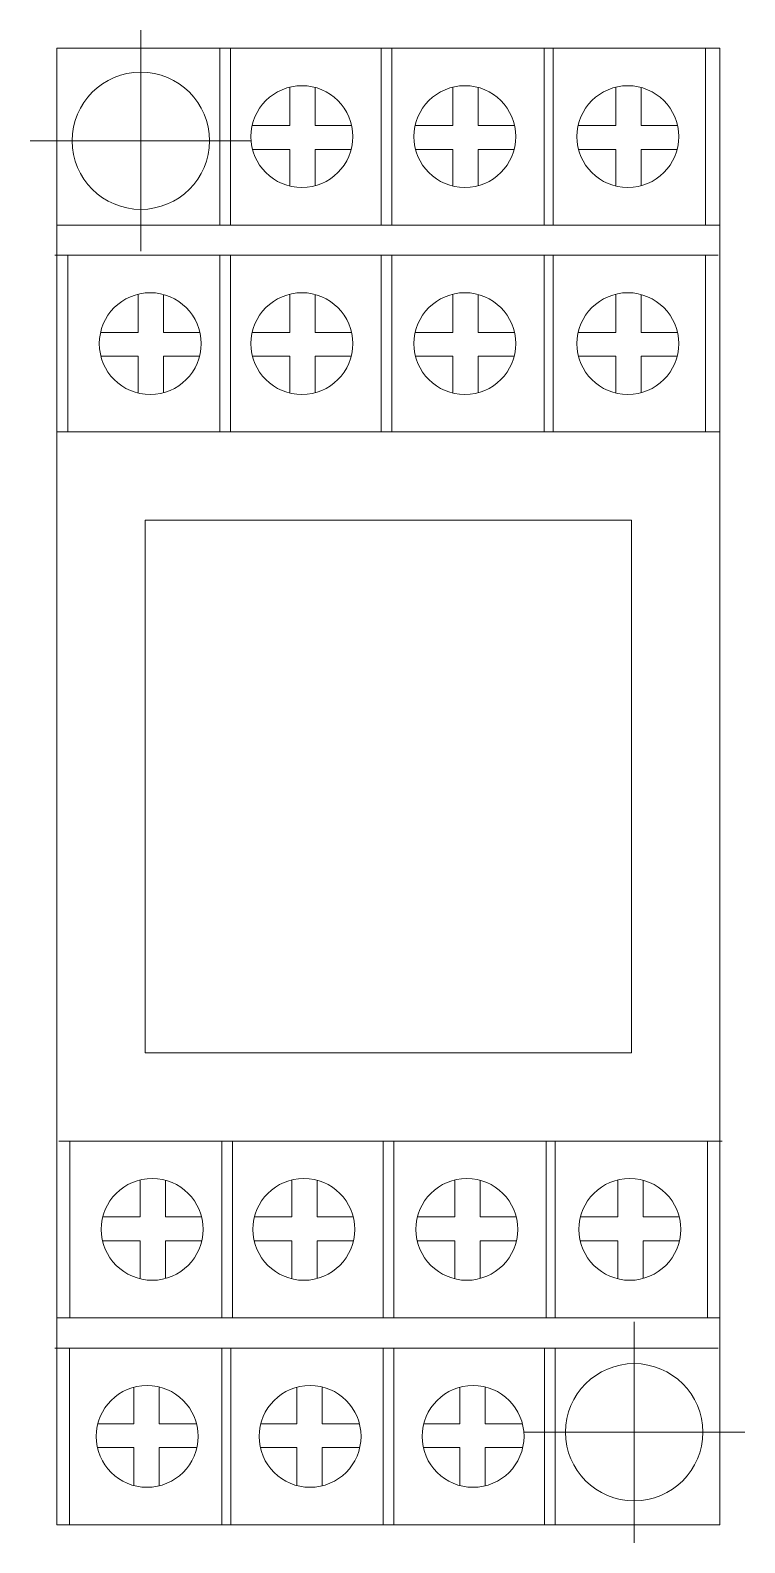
# Model space of a CAD drawing. Header units: inches. Extents: x 0 to 76, y 0 to 160.
import ezdxf

# ---------------------------------------------------------------- set-up
doc = ezdxf.new("R2010")
doc.units = ezdxf.units.IN
doc.layers.add('INSIDE', color=6, linetype='Continuous')

# ---------------------------------------------------------------- blocks, each defined once
blk = doc.blocks.new('Relay')
at = {"color": 7, "linetype": 'Continuous', "lineweight": 20}
for p, q in [((-5628.36, 13297.78), (-5637.73, 13297.78)), ((-5576.79, 13288.43), (-5628.36, 13288.43)), ((-5576.79, 13231.92), (-5576.79, 13288.43))]:
    blk.add_line(p, q, dxfattribs=at)
at = {"color": 6, "linetype": 'Continuous', "lineweight": 0}
blk.add_lwpolyline([(-5628.36, 13288.43), (-5576.79, 13288.43), (-5576.79, 13231.92), (-5628.36, 13231.92)], close=True, dxfattribs=at)
at = {"layer": 'INSIDE', "color": 9, "linetype": 'Continuous', "lineweight": 0}
for p, q in [((-5628.83, 13316.95), (-5628.83, 13340.39)), ((-5640.55, 13328.67), (-5617.11, 13328.67)), ((-5576.52, 13203.4), (-5576.52, 13179.96)), ((-5564.8, 13191.68), (-5588.23, 13191.68))]:
    blk.add_line(p, q, dxfattribs=at)
at = {"layer": 'INSIDE', "color": 6, "linetype": 'Continuous', "lineweight": 0}
for p, q in [((-5620.45, 13338.49), (-5620.45, 13319.73)), ((-5619.31, 13338.49), (-5619.31, 13319.73)), ((-5603.35, 13338.49), (-5603.35, 13319.73)), ((-5602.2, 13338.49), (-5602.2, 13319.73)), ((-5586.07, 13338.49), (-5586.07, 13319.73)), ((-5585.1, 13338.49), (-5585.1, 13319.73)), ((-5568.96, 13338.49), (-5568.96, 13319.73)), ((-5613.02, 13334.36), (-5613.02, 13330.3)), ((-5610.33, 13334.32), (-5610.33, 13330.3)), ((-5595.74, 13334.36), (-5595.74, 13330.3)), ((-5593.05, 13334.32), (-5593.05, 13330.3)), ((-5578.46, 13334.36), (-5578.46, 13330.3)), ((-5575.77, 13334.32), (-5575.77, 13330.3)), ((-5617.01, 13330.3), (-5613.02, 13330.3)), ((-5610.33, 13330.3), (-5606.48, 13330.3)), ((-5599.74, 13330.3), (-5595.74, 13330.3)), ((-5593.05, 13330.3), (-5589.2, 13330.3)), ((-5582.46, 13330.3), (-5578.46, 13330.3)), ((-5575.77, 13330.3), (-5571.92, 13330.3)), ((-5616.98, 13327.76), (-5613.02, 13327.76)), ((-5613.02, 13327.76), (-5613.02, 13323.86)), ((-5610.33, 13327.76), (-5606.52, 13327.76)), ((-5610.33, 13327.76), (-5610.33, 13323.9)), ((-5599.7, 13327.76), (-5595.74, 13327.76)), ((-5595.74, 13327.76), (-5595.74, 13323.86)), ((-5593.05, 13327.76), (-5593.05, 13323.9)), ((-5593.05, 13327.76), (-5589.24, 13327.76)), ((-5582.42, 13327.76), (-5578.46, 13327.76)), ((-5578.46, 13327.76), (-5578.46, 13323.86)), ((-5575.77, 13327.76), (-5575.77, 13323.9)), ((-5575.77, 13327.76), (-5571.96, 13327.76)), ((-5567.41, 13319.73), (-5637.73, 13319.73)), ((-5567.63, 13316.53), (-5637.94, 13316.53)), ((-5636.55, 13316.53), (-5636.55, 13297.78)), ((-5620.45, 13316.53), (-5620.45, 13297.78)), ((-5619.31, 13316.53), (-5619.31, 13297.78)), ((-5603.35, 13316.53), (-5603.35, 13297.78)), ((-5602.2, 13316.53), (-5602.2, 13297.78)), ((-5586.07, 13316.53), (-5586.07, 13297.78)), ((-5585.1, 13316.53), (-5585.1, 13297.78)), ((-5568.96, 13316.53), (-5567.63, 13316.53)), ((-5568.96, 13316.53), (-5568.96, 13297.78)), ((-5629.1, 13312.4), (-5629.1, 13308.34)), ((-5626.41, 13312.36), (-5626.41, 13308.34)), ((-5613.02, 13312.4), (-5613.02, 13308.34)), ((-5610.33, 13312.36), (-5610.33, 13308.34)), ((-5595.74, 13312.4), (-5595.74, 13308.34)), ((-5593.05, 13312.36), (-5593.05, 13308.34)), ((-5578.46, 13312.4), (-5578.46, 13308.34)), ((-5575.77, 13312.36), (-5575.77, 13308.34)), ((-5633.09, 13308.34), (-5629.1, 13308.34)), ((-5626.41, 13308.34), (-5622.56, 13308.34)), ((-5617.01, 13308.34), (-5613.02, 13308.34)), ((-5610.33, 13308.34), (-5606.48, 13308.34)), ((-5599.74, 13308.34), (-5595.74, 13308.34)), ((-5593.05, 13308.34), (-5589.2, 13308.34)), ((-5582.46, 13308.34), (-5578.46, 13308.34)), ((-5575.77, 13308.34), (-5571.92, 13308.34)), ((-5633.06, 13305.81), (-5629.1, 13305.81)), ((-5629.1, 13305.81), (-5629.1, 13301.9)), ((-5626.41, 13305.81), (-5626.41, 13301.94)), ((-5626.41, 13305.81), (-5622.6, 13305.81)), ((-5616.98, 13305.81), (-5613.02, 13305.81)), ((-5613.02, 13305.81), (-5613.02, 13301.9)), ((-5610.33, 13305.81), (-5606.52, 13305.81)), ((-5610.33, 13305.81), (-5610.33, 13301.94)), ((-5599.7, 13305.81), (-5595.74, 13305.81)), ((-5595.74, 13305.81), (-5595.74, 13301.9)), ((-5593.05, 13305.81), (-5593.05, 13301.94)), ((-5593.05, 13305.81), (-5589.24, 13305.81)), ((-5582.42, 13305.81), (-5578.46, 13305.81)), ((-5578.46, 13305.81), (-5578.46, 13301.9)), ((-5575.77, 13305.81), (-5575.77, 13301.94)), ((-5575.77, 13305.81), (-5571.96, 13305.81)), ((-5567.41, 13297.78), (-5637.73, 13297.78)), ((-5567.2, 13222.57), (-5637.52, 13222.57)), ((-5636.34, 13203.82), (-5636.34, 13222.57)), ((-5620.24, 13203.82), (-5620.24, 13222.57)), ((-5619.1, 13203.82), (-5619.1, 13222.57)), ((-5603.14, 13203.82), (-5603.14, 13222.57)), ((-5602, 13203.82), (-5602, 13222.57)), ((-5585.86, 13203.82), (-5585.86, 13222.57)), ((-5584.89, 13203.82), (-5584.89, 13222.57)), ((-5568.75, 13203.82), (-5568.75, 13222.57)), ((-5628.89, 13214.54), (-5628.89, 13218.45)), ((-5626.2, 13214.54), (-5626.2, 13218.41)), ((-5612.81, 13214.54), (-5612.81, 13218.45)), ((-5610.12, 13214.54), (-5610.12, 13218.41)), ((-5595.53, 13214.54), (-5595.53, 13218.45)), ((-5592.84, 13214.54), (-5592.84, 13218.41)), ((-5578.25, 13214.54), (-5578.25, 13218.45)), ((-5575.56, 13214.54), (-5575.56, 13218.41)), ((-5632.85, 13214.54), (-5628.89, 13214.54)), ((-5626.2, 13214.54), (-5622.39, 13214.54)), ((-5616.77, 13214.54), (-5612.81, 13214.54)), ((-5610.12, 13214.54), (-5606.31, 13214.54)), ((-5599.49, 13214.54), (-5595.53, 13214.54)), ((-5592.84, 13214.54), (-5589.03, 13214.54)), ((-5582.21, 13214.54), (-5578.25, 13214.54)), ((-5575.56, 13214.54), (-5571.75, 13214.54)), ((-5632.88, 13212), (-5628.89, 13212)), ((-5628.89, 13207.95), (-5628.89, 13212)), ((-5626.2, 13207.99), (-5626.2, 13212)), ((-5626.2, 13212), (-5622.35, 13212)), ((-5616.81, 13212), (-5612.81, 13212)), ((-5612.81, 13207.95), (-5612.81, 13212)), ((-5610.12, 13212), (-5606.27, 13212)), ((-5610.12, 13207.99), (-5610.12, 13212)), ((-5599.53, 13212), (-5595.53, 13212)), ((-5595.53, 13207.95), (-5595.53, 13212)), ((-5592.84, 13207.99), (-5592.84, 13212)), ((-5592.84, 13212), (-5588.99, 13212)), ((-5582.25, 13212), (-5578.25, 13212)), ((-5578.25, 13207.95), (-5578.25, 13212)), ((-5575.56, 13207.99), (-5575.56, 13212)), ((-5575.56, 13212), (-5571.72, 13212)), ((-5567.42, 13203.82), (-5637.73, 13203.82)), ((-5568.75, 13203.82), (-5567.42, 13203.82)), ((-5637.94, 13200.61), (-5567.62, 13200.61)), ((-5636.39, 13181.86), (-5636.39, 13200.61)), ((-5620.25, 13181.86), (-5620.25, 13200.61)), ((-5619.28, 13181.86), (-5619.28, 13200.61)), ((-5603.14, 13181.86), (-5603.14, 13200.61)), ((-5602, 13181.86), (-5602, 13200.61)), ((-5586.04, 13181.86), (-5586.04, 13200.61)), ((-5584.9, 13181.86), (-5584.9, 13200.61)), ((-5629.58, 13192.58), (-5629.58, 13196.45)), ((-5626.89, 13192.58), (-5626.89, 13196.49)), ((-5612.3, 13192.58), (-5612.3, 13196.45)), ((-5609.61, 13192.58), (-5609.61, 13196.49)), ((-5595.02, 13192.58), (-5595.02, 13196.45)), ((-5592.33, 13192.58), (-5592.33, 13196.49)), ((-5629.58, 13192.58), (-5633.39, 13192.58)), ((-5622.93, 13192.58), (-5626.89, 13192.58)), ((-5612.3, 13192.58), (-5616.11, 13192.58)), ((-5605.65, 13192.58), (-5609.61, 13192.58)), ((-5595.02, 13192.58), (-5598.83, 13192.58)), ((-5588.37, 13192.58), (-5592.33, 13192.58)), ((-5629.58, 13190.05), (-5633.42, 13190.05)), ((-5629.58, 13186.03), (-5629.58, 13190.05)), ((-5626.89, 13185.99), (-5626.89, 13190.05)), ((-5622.89, 13190.05), (-5626.89, 13190.05)), ((-5612.3, 13190.05), (-5616.14, 13190.05)), ((-5612.3, 13186.03), (-5612.3, 13190.05)), ((-5609.61, 13185.99), (-5609.61, 13190.05)), ((-5605.61, 13190.05), (-5609.61, 13190.05)), ((-5595.02, 13190.05), (-5598.87, 13190.05)), ((-5595.02, 13186.03), (-5595.02, 13190.05)), ((-5588.33, 13190.05), (-5592.33, 13190.05)), ((-5592.33, 13185.99), (-5592.33, 13190.05))]:
    blk.add_line(p, q, dxfattribs=at)
blk.add_lwpolyline([(-5637.73, 13181.86), (-5567.42, 13181.86), (-5567.42, 13338.49), (-5637.73, 13338.49)], close=True, dxfattribs=at)
for centre, radius in [((-5628.83, 13328.67), 7.28), ((-5611.75, 13329.11), 5.4), ((-5594.47, 13329.11), 5.4), ((-5577.19, 13329.11), 5.4), ((-5627.83, 13307.15), 5.4), ((-5611.75, 13307.15), 5.4), ((-5594.47, 13307.15), 5.4), ((-5577.19, 13307.15), 5.4), ((-5627.62, 13213.2), 5.4), ((-5611.54, 13213.2), 5.4), ((-5594.26, 13213.2), 5.4), ((-5576.98, 13213.2), 5.4), ((-5576.52, 13191.68), 7.28), ((-5628.16, 13191.24), 5.4), ((-5610.88, 13191.24), 5.4), ((-5593.6, 13191.24), 5.4)]:
    blk.add_circle(centre, radius, dxfattribs=at)

msp = doc.modelspace()

# ---------------------------------------------------------------- block references
msp.add_blockref('Relay', (5640.55, -13179.96))

doc.saveas('drawing.dxf')
